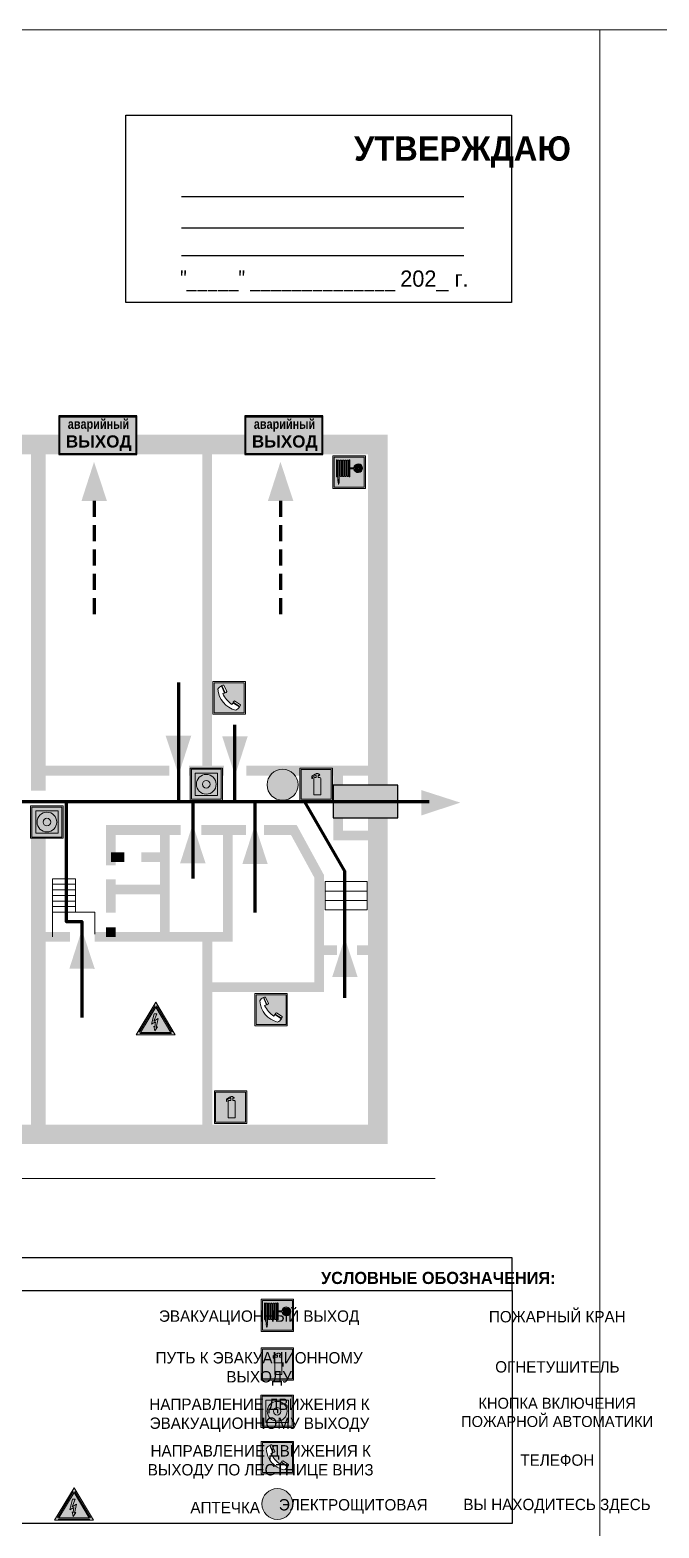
# Model space of a CAD drawing. Header units: millimetres. Extents: x 13810 to 67229, y 12374 to 21950.
# Drawn here: x 27136.2 to 27291.2, y 15363.3 to 15732.5 of the extents above; entities that cross this region are included whole.
import ezdxf

# ---------------------------------------------------------------- set-up
doc = ezdxf.new("R2010")
doc.units = ezdxf.units.MM
doc.linetypes.add('{ Wide Dash }', pattern=[12, 4, -2, 4, -2])
doc.layers.add('План_Штампы', color=7, linetype='Continuous')
doc.styles.add('обычный', font='arial.ttf')

# ---------------------------------------------------------------- blocks, each defined once
blk = doc.blocks.new('A$C3E6D3DDE')
at = {"lineweight": 5}
h = blk.add_hatch(color=40, dxfattribs=at)
h.paths.add_polyline_path([(24.1, 1.45), (16.46, -11.35), (31.74, -11.35)])
h.paths.add_polyline_path([(24.09, -0.46), (30.03, -10.41), (18.14, -10.41)], flags=16)
h.paths.add_polyline_path([(24.54, -3.08), (23.41, -6.02), (25.13, -5.01), (24.33, -8.5), (24.82, -8.27), (23.79, -9.86), (23.4, -8.04), (23.8, -8.43), (24.04, -6.29), (22.39, -7.25), (23.44, -3.08)], flags=0)
h = blk.add_hatch(color=256, dxfattribs=at)
h.paths.add_polyline_path([(24.37, 0.03, 0.567511), (23.82, 0.03), (17.59, -10.4, 0.582454), (17.86, -10.88), (30.32, -10.88, 0.582149), (30.6, -10.4)])
h.paths.add_polyline_path([(24.09, -0.46), (18.14, -10.41), (30.03, -10.41)], flags=16)
h.paths.add_polyline_path([(24.54, -3.08), (23.41, -6.02), (25.13, -5.01), (24.33, -8.5), (24.82, -8.27), (23.79, -9.86), (23.4, -8.04), (23.8, -8.43), (24.04, -6.29), (22.39, -7.25), (23.44, -3.08)], flags=0)
h = blk.add_hatch(color=40, dxfattribs=at)
h.paths.add_polyline_path([(24.09, -0.46), (18.14, -10.41), (30.03, -10.41)])
h.paths.add_polyline_path([(24.82, -8.27), (23.79, -9.86), (23.4, -8.04), (23.8, -8.43), (24.04, -6.29), (22.39, -7.25), (23.44, -3.08), (24.54, -3.08), (23.41, -6.02), (25.13, -5.01), (24.33, -8.5)], flags=16)
at = {"color": 40, "lineweight": 5}
for p, q in [((16.46, -11.35), (24.1, 1.45)), ((24.1, 1.45), (31.74, -11.35))]:
    blk.add_line(p, q, dxfattribs=at)
at = {"lineweight": 5}
for p, q in [((17.59, -10.4), (23.82, 0.03)), ((24.37, 0.03), (30.6, -10.4)), ((18.14, -10.41), (24.09, -0.46)), ((23.44, -3.08), (22.39, -7.25)), ((23.41, -6.02), (24.54, -3.08)), ((25.13, -5.01), (23.41, -6.02)), ((24.54, -3.08), (23.44, -3.08)), ((24.09, -0.46), (30.03, -10.41)), ((24.33, -8.5), (25.13, -5.01)), ((17.86, -10.88), (30.32, -10.88)), ((18.14, -10.41), (30.03, -10.41)), ((22.39, -7.25), (24.04, -6.29)), ((23.8, -8.43), (23.4, -8.04)), ((23.4, -8.04), (23.79, -9.86)), ((23.79, -9.86), (24.82, -8.27)), ((24.04, -6.29), (23.8, -8.43)), ((24.82, -8.27), (24.33, -8.5))]:
    blk.add_line(p, q, dxfattribs=at)
at = {"color": 50, "lineweight": 5}
blk.add_line((31.74, -11.35), (16.46, -11.35), dxfattribs=at)
blk = doc.blocks.new('A$C37112FD5')
at = {"true_color": 0xf5f5ff}
h = blk.add_hatch(color=7, dxfattribs=at)
h.dxf.hatch_style = 1
h.paths.add_polyline_path([(12.8, -7.4), (0, -7.4), (0, -20.2), (12.8, -20.2)])
h.paths.add_polyline_path([(12.29, -7.91), (12.29, -19.69), (0.51, -19.69), (0.51, -7.91)], flags=16)
h.paths.add_polyline_path([(4.98, -9.04, -0.42597), (5.17, -9.22), (5.17, -12.25), (5.17, -15.29, -0.432244), (4.98, -15.47), (4.83, -15.47, -0.42597), (4.64, -15.29), (4.64, -12.25), (4.64, -9.22, -0.432244), (4.83, -9.04)], flags=0)
h.paths.add_polyline_path([(4.28, -9.22), (4.28, -12.25), (4.28, -15.29, -0.432244), (4.09, -15.47), (3.94, -15.47, -0.42597), (3.75, -15.29), (3.75, -12.25), (3.75, -9.22, -0.432244), (3.94, -9.04), (4.09, -9.04, -0.42597)], flags=0)
h.paths.add_polyline_path([(5.72, -9.04), (5.87, -9.04, -0.42597), (6.06, -9.22), (6.06, -12.25), (6.06, -15.29, -0.432244), (5.87, -15.47), (5.72, -15.47, -0.42597), (5.53, -15.29), (5.53, -12.25), (5.53, -9.22, -0.432244)], flags=0)
h.paths.add_polyline_path([(6.42, -8.9), (6.5, -8.9, -0.42597), (6.69, -9.08), (6.69, -12.03), (8.21, -12.03, -15.824349), (8.21, -12.47), (6.69, -12.47), (6.69, -15.42, -0.432244), (6.5, -15.6), (6.42, -15.6)], flags=0)
h.paths.add_polyline_path([(3.39, -9.22), (3.39, -12.25), (3.39, -15.29, -0.432244), (3.2, -15.47), (3.05, -15.47, -0.42597), (2.85, -15.29), (2.85, -12.25), (2.85, -9.22, -0.432244), (3.05, -9.04), (3.2, -9.04, -0.42597)], flags=0)
h.paths.add_polyline_path([(2.5, -9.22), (2.5, -16.71), (1.96, -16.71), (1.96, -9.22, -0.432244), (2.15, -9.04), (2.31, -9.04, -0.42597)], flags=0)
h.paths.add_polyline_path([(1.61, -8.9), (1.61, -15.6), (1.57, -15.6, -0.42597), (1.37, -15.42), (1.37, -12.03), (1.37, -9.09, -0.432244), (1.57, -8.9)], flags=0)
h.paths.add_polyline_path([(9.76, -10.81), (9.76, -12.03), (8.49, -12.03, -0.336371)], flags=0)
h.paths.add_polyline_path([(8.49, -12.47), (9.76, -12.47), (9.76, -13.7, -0.336371)], flags=0)
h.paths.add_polyline_path([(10.11, -10.81, -0.336371), (11.38, -12.03), (10.11, -12.03)], flags=0)
h.paths.add_polyline_path([(10.11, -12.47), (11.38, -12.47, -0.336371), (10.11, -13.7)], flags=0)
h.paths.add_polyline_path([(2.5, -16.84), (2.5, -17.05), (1.97, -17.05), (1.97, -16.84)], flags=0)
h.paths.add_polyline_path([(2.5, -17.24, -0.033778), (2.24, -18.6, -0.033778), (1.97, -17.24)], flags=0)
h = blk.add_hatch(color=242)
h.dxf.hatch_style = 1
h.paths.add_polyline_path([(12.29, -7.91), (0.51, -7.91), (0.51, -19.69), (12.29, -19.69)])
h.paths.add_polyline_path([(6.42, -15.6), (6.42, -8.9), (6.5, -8.9, -0.42597), (6.69, -9.08), (6.69, -12.03), (8.21, -12.03, -15.824349), (8.21, -12.47), (6.69, -12.47), (6.69, -15.42, -0.432244), (6.5, -15.6)], flags=16)
h.paths.add_polyline_path([(5.87, -15.47), (5.72, -15.47, -0.42597), (5.53, -15.29), (5.53, -12.25), (5.53, -9.22, -0.432244), (5.72, -9.04), (5.87, -9.04, -0.42597), (6.06, -9.22), (6.06, -12.25), (6.06, -15.29, -0.432244)], flags=16)
h.paths.add_polyline_path([(4.98, -15.47), (4.83, -15.47, -0.42597), (4.64, -15.29), (4.64, -12.25), (4.64, -9.22, -0.432244), (4.83, -9.04), (4.98, -9.04, -0.42597), (5.17, -9.22), (5.17, -12.25), (5.17, -15.29, -0.432244)], flags=16)
h.paths.add_polyline_path([(4.09, -15.47), (3.94, -15.47, -0.42597), (3.75, -15.29), (3.75, -12.25), (3.75, -9.22, -0.432244), (3.94, -9.04), (4.09, -9.04, -0.42597), (4.28, -9.22), (4.28, -12.25), (4.28, -15.29, -0.432244)], flags=16)
h.paths.add_polyline_path([(3.2, -15.47), (3.05, -15.47, -0.42597), (2.85, -15.29), (2.85, -12.25), (2.85, -9.22, -0.432244), (3.05, -9.04), (3.2, -9.04, -0.42597), (3.39, -9.22), (3.39, -12.25), (3.39, -15.29, -0.432244)], flags=16)
h.paths.add_polyline_path([(2.5, -17.05), (1.97, -17.05), (1.97, -16.84), (2.5, -16.84)], flags=16)
h.paths.add_polyline_path([(2.5, -17.24, -0.033778), (2.24, -18.6, -0.033778), (1.97, -17.24)], flags=16)
h.paths.add_polyline_path([(2.5, -16.71), (1.96, -16.71), (1.96, -9.22, -0.432244), (2.15, -9.04), (2.31, -9.04, -0.42597), (2.5, -9.22)], flags=16)
h.paths.add_polyline_path([(1.61, -15.6), (1.57, -15.6, -0.42597), (1.37, -15.42), (1.37, -12.03), (1.37, -9.09, -0.432244), (1.57, -8.9), (1.61, -8.9)], flags=16)
h.paths.add_polyline_path([(8.49, -12.47), (9.76, -12.47), (9.76, -13.7, -0.336371)], flags=0)
h.paths.add_polyline_path([(10.11, -13.7), (10.11, -12.47), (11.38, -12.47, -0.336371)], flags=0)
h.paths.add_polyline_path([(8.49, -12.03, -0.336371), (9.76, -10.81), (9.76, -12.03)], flags=0)
h.paths.add_polyline_path([(10.11, -12.03), (10.11, -10.81, -0.336371), (11.38, -12.03)], flags=0)
h = blk.add_hatch(color=7, dxfattribs=at)
h.dxf.hatch_style = 1
h.paths.add_polyline_path([(1.61, -8.9), (1.57, -8.9, 0.432244), (1.37, -9.09), (1.37, -12.03), (1.37, -15.42, 0.42597), (1.57, -15.6), (1.61, -15.6)])
h.paths.add_polyline_path([(2.5, -9.22, 0.42597), (2.31, -9.04), (2.15, -9.04, 0.432244), (1.96, -9.22), (1.96, -16.71), (2.5, -16.71)])
h.paths.add_polyline_path([(2.5, -16.84), (1.97, -16.84), (1.97, -17.05), (2.5, -17.05)])
h.paths.add_polyline_path([(2.5, -17.24), (1.97, -17.24, 0.033778), (2.24, -18.6, 0.033778)])
h.paths.add_polyline_path([(3.39, -12.25), (3.39, -9.22, 0.42597), (3.2, -9.04), (3.05, -9.04, 0.432244), (2.85, -9.22), (2.85, -12.25), (2.85, -15.29, 0.42597), (3.05, -15.47), (3.2, -15.47, 0.432244), (3.39, -15.29)])
h.paths.add_polyline_path([(4.28, -12.25), (4.28, -9.22, 0.42597), (4.09, -9.04), (3.94, -9.04, 0.432244), (3.75, -9.22), (3.75, -12.25), (3.75, -15.29, 0.42597), (3.94, -15.47), (4.09, -15.47, 0.432244), (4.28, -15.29)])
h.paths.add_polyline_path([(5.17, -12.25), (5.17, -9.22, 0.42597), (4.98, -9.04), (4.83, -9.04, 0.432244), (4.64, -9.22), (4.64, -12.25), (4.64, -15.29, 0.42597), (4.83, -15.47), (4.98, -15.47, 0.432244), (5.17, -15.29)])
h.paths.add_polyline_path([(6.06, -12.25), (6.06, -9.22, 0.42597), (5.87, -9.04), (5.72, -9.04, 0.432244), (5.53, -9.22), (5.53, -12.25), (5.53, -15.29, 0.42597), (5.72, -15.47), (5.87, -15.47, 0.432244), (6.06, -15.29)])
h.paths.add_polyline_path([(6.69, -12.47), (8.21, -12.47, 15.824349), (8.21, -12.03), (6.69, -12.03), (6.69, -9.08, 0.42597), (6.5, -8.9), (6.42, -8.9), (6.42, -15.6), (6.5, -15.6, 0.432244), (6.69, -15.42)])
h.paths.add_polyline_path([(8.49, -12.47), (9.76, -12.47), (9.76, -13.7, -0.336371)], flags=16)
h.paths.add_polyline_path([(8.49, -12.03, -0.336371), (9.76, -10.81), (9.76, -12.03)], flags=16)
h.paths.add_polyline_path([(10.11, -12.47), (11.38, -12.47, -0.336371), (10.11, -13.7)], flags=16)
h.paths.add_polyline_path([(10.11, -12.03), (10.11, -10.81, -0.336371), (11.38, -12.03)], flags=16)
h = blk.add_hatch(color=242)
h.dxf.hatch_style = 1
h.paths.add_polyline_path([(9.76, -10.81, 0.336371), (8.49, -12.03), (9.76, -12.03)])
h.paths.add_polyline_path([(10.11, -10.81), (10.11, -12.03), (11.38, -12.03, 0.336371)])
h.paths.add_polyline_path([(11.38, -12.47), (10.11, -12.47), (10.11, -13.7, 0.336371)])
h.paths.add_polyline_path([(9.76, -12.47), (8.49, -12.47, 0.336371), (9.76, -13.7)])
at = {"color": 242, "lineweight": 5}
for p, q in [((0, -20.2), (0, -7.4)), ((0, -7.4), (12.8, -7.4)), ((1.37, -12.03), (1.37, -9.08)), ((1.57, -8.9), (1.61, -8.9)), ((1.61, -8.9), (1.61, -15.6)), ((1.96, -16.71), (1.96, -9.22)), ((2.15, -9.04), (2.31, -9.04)), ((2.5, -16.71), (2.5, -9.22)), ((2.85, -12.25), (2.85, -9.22)), ((3.05, -9.04), (3.2, -9.04)), ((3.39, -12.25), (3.39, -9.22)), ((3.75, -12.25), (3.75, -9.22)), ((3.94, -9.04), (4.09, -9.04)), ((4.28, -12.25), (4.28, -9.22)), ((4.64, -12.25), (4.64, -9.22)), ((4.83, -9.04), (4.98, -9.04)), ((5.17, -12.25), (5.17, -9.22)), ((5.53, -12.25), (5.53, -9.22)), ((5.72, -9.04), (5.87, -9.04)), ((6.06, -12.25), (6.06, -9.22)), ((6.42, -8.9), (6.42, -15.6)), ((6.5, -8.9), (6.42, -8.9)), ((6.69, -12.03), (6.69, -9.08)), ((9.76, -10.81), (9.76, -12.03)), ((10.11, -10.81), (10.11, -12.03)), ((12.8, -20.2), (12.8, -7.4)), ((1.37, -12.03), (1.37, -15.42)), ((1.57, -15.6), (1.61, -15.6)), ((1.96, -16.71), (2.5, -16.71)), ((1.97, -16.84), (2.5, -16.84)), ((1.97, -17.05), (1.97, -16.84)), ((2.5, -17.05), (1.97, -17.05)), ((1.97, -17.24), (2.5, -17.24)), ((2.5, -16.84), (2.5, -17.05)), ((2.85, -12.25), (2.85, -15.29)), ((3.05, -15.47), (3.2, -15.47)), ((3.39, -12.25), (3.39, -15.29)), ((3.75, -12.25), (3.75, -15.29)), ((3.94, -15.47), (4.09, -15.47)), ((4.28, -12.25), (4.28, -15.29)), ((4.64, -12.25), (4.64, -15.29)), ((4.83, -15.47), (4.98, -15.47)), ((5.17, -12.25), (5.17, -15.29)), ((5.53, -12.25), (5.53, -15.29)), ((5.72, -15.47), (5.87, -15.47)), ((6.06, -12.25), (6.06, -15.29)), ((6.42, -15.6), (6.5, -15.6)), ((8.21, -12.03), (6.69, -12.03)), ((8.21, -12.47), (6.69, -12.47)), ((6.69, -12.47), (6.69, -15.42)), ((9.76, -12.03), (8.49, -12.03)), ((9.76, -12.47), (8.49, -12.47)), ((9.76, -12.47), (9.76, -13.7)), ((11.38, -12.03), (10.11, -12.03)), ((11.38, -12.47), (10.11, -12.47)), ((10.11, -12.47), (10.11, -13.7)), ((0, -20.2), (12.8, -20.2))]:
    blk.add_line(p, q, dxfattribs=at)
blk.add_lwpolyline([(0.51, -7.91), (12.29, -7.91), (12.29, -19.69), (0.51, -19.69)], close=True, dxfattribs=at)
for centre, radius, start, end in [((1.56, -9.09), 0.182, 87.10267, 180.60715), ((2.15, -9.22), 0.182, 87.10267, 180.60715), ((2.32, -9.22), 0.182, 359.39285, 92.89733), ((3.04, -9.22), 0.182, 87.10267, 180.60715), ((3.21, -9.22), 0.182, 359.39285, 92.89733), ((3.93, -9.22), 0.182, 87.10267, 180.60715), ((4.1, -9.22), 0.182, 359.39285, 92.89733), ((4.82, -9.22), 0.182, 87.10267, 180.60715), ((4.99, -9.22), 0.182, 359.39285, 92.89733), ((5.71, -9.22), 0.182, 87.10267, 180.60715), ((5.88, -9.22), 0.182, 359.39285, 92.89733), ((6.51, -9.09), 0.182, 359.39285, 92.89733), ((9.93, -12.25), 1.74, 187.23185, 172.76815), ((9.93, -12.25), 1.46, 96.99266, 171.35851), ((9.93, -12.25), 1.46, 8.64149, 83.00734), ((1.56, -15.42), 0.182, 179.39285, 272.89733), ((12.17, -15.98), 10.27, 187.04098, 194.7793), ((-7.7, -15.98), 10.27, 345.2207, 352.95902), ((3.04, -15.29), 0.182, 179.39285, 272.89733), ((3.21, -15.29), 0.182, 267.10267, 0.60715), ((3.93, -15.29), 0.182, 179.39285, 272.89733), ((4.1, -15.29), 0.182, 267.10267, 0.60715), ((4.82, -15.29), 0.182, 179.39285, 272.89733), ((4.99, -15.29), 0.182, 267.10267, 0.60715), ((5.71, -15.29), 0.182, 179.39285, 272.89733), ((5.88, -15.29), 0.182, 267.10267, 0.60715), ((6.51, -15.42), 0.182, 267.10267, 0.60715), ((9.93, -12.25), 1.46, 188.64149, 263.00734), ((9.93, -12.25), 1.46, 276.99266, 351.35851)]:
    blk.add_arc(centre, radius, start, end, dxfattribs=at)
blk = doc.blocks.new('A$C7B8C2D5B')
at = {"lineweight": 0}
h = blk.add_hatch(color=5, dxfattribs=at)
h.dxf.hatch_style = 1
h.paths.add_polyline_path([(1.4, -3.02, 1), (-2.11, -3.02, 1)])
at = {"color": 5, "lineweight": 0}
blk.add_circle((-0.36, -3.02), 1.75, dxfattribs=at)
blk = doc.blocks.new('A$C456E1F9C')
at = {"lineweight": 5}
h = blk.add_hatch(color=242, dxfattribs=at)
h.paths.add_polyline_path([(0.51, -1.47), (0.51, -13.26), (12.29, -13.26), (12.29, -1.47)])
h.paths.add_polyline_path([(5.42, -4.95, -0.254479), (4.78, -5.4), (3.52, -2.53, -0.209735), (4.23, -2.4)], flags=16)
h.paths.add_polyline_path([(8.53, -8.6), (10.87, -10.17), (10.54, -10.76), (8.03, -9.13, -0.192251)], flags=16)
h.paths.add_polyline_path([(4.61, -5.49, 0.005518), (3.87, -5.72, 0.128647), (7.49, -10.01, 0.00809), (7.83, -9.33), (10.47, -10.97, -0.16736), (8.99, -12.25, -0.327862), (1.95, -3.95, -0.166952), (3.36, -2.62)], flags=16)
at = {"color": 242, "lineweight": 5}
for p, q in [((0, -13.77), (0, -0.97)), ((12.8, -0.97), (0, -0.97)), ((4.61, -5.49), (3.36, -2.62)), ((3.52, -2.53), (4.78, -5.4)), ((4.23, -2.4), (5.42, -4.95)), ((12.8, -13.77), (12.8, -0.97)), ((7.83, -9.33), (10.47, -10.97)), ((8.03, -9.13), (10.54, -10.76)), ((10.81, -10.12), (8.53, -8.6)), ((10.54, -10.76), (10.8, -10.3)), ((10.8, -10.3), (10.81, -10.12)), ((0, -13.77), (12.8, -13.77))]:
    blk.add_line(p, q, dxfattribs=at)
blk.add_lwpolyline([(0.51, -1.47), (12.29, -1.47), (12.29, -13.26), (0.51, -13.26)], close=True, dxfattribs=at)
for centre, radius, start, end in [((4.59, -5.34), 2.99, 114.28453, 152.19739), ((11.12, -3.31), 9.19, 183.99153, 256.60086), ((4.02, -3.27), 0.891, 76.32839, 123.70924), ((14.98, -39.1), 35.17, 107.14873, 108.41345), ((13.86, -0.94), 11.08, 205.55365, 234.87622), ((4.68, -4.59), 0.824, 276.9621, 334.07228), ((-13.31, 0.8), 23.44, 332.54871, 334.40268), ((8.94, -9.5), 0.989, 114.40924, 157.93883), ((7.87, -9.46), 3, 291.92908, 329.9329)]:
    blk.add_arc(centre, radius, start, end, dxfattribs=at)
blk = doc.blocks.new('A$C54414219')
at = {"true_color": 0xffffff}
h = blk.add_hatch(color=7, dxfattribs=at)
h.paths.add_polyline_path([(2.39, -9.45), (2.39, -18.3), (11.23, -18.3), (11.23, -9.45)], flags=0)
h.paths.add_polyline_path([(10.71, -13.87, -1), (2.92, -13.87, -1)], flags=0)
h.paths.add_polyline_path([(8.3, -13.87, -1), (5.33, -13.87, -1)], flags=0)
h.paths.add_polyline_path([(0.41, -7.47), (0.41, -20.27), (13.21, -20.27), (13.21, -7.47)])
h.paths.add_polyline_path([(0.92, -19.77), (12.71, -19.77), (12.71, -7.98), (0.92, -7.98)], flags=16)
h.paths.add_polyline_path([(11.23, -9.45), (11.23, -18.3), (2.39, -18.3), (2.39, -9.45)], flags=0)
at = {"lineweight": 5}
h = blk.add_hatch(color=242, dxfattribs=at)
h.paths.add_polyline_path([(12.71, -7.98), (0.92, -7.98), (0.92, -19.77), (12.71, -19.77)])
h.paths.add_polyline_path([(11.23, -18.3), (2.39, -18.3), (2.39, -9.45), (11.23, -9.45)], flags=16)
h.paths.add_polyline_path([(10.71, -13.87, -1), (2.92, -13.87, -1)], flags=0)
h.paths.add_polyline_path([(8.3, -13.87, -1), (5.33, -13.87, -1)], flags=0)
at = {"true_color": 0xffffff}
h = blk.add_hatch(color=7, dxfattribs=at)
h.paths.add_polyline_path([(2.39, -9.45), (2.39, -18.3), (11.23, -18.3), (11.23, -9.45)])
h.paths.add_polyline_path([(10.71, -13.87, -1), (2.92, -13.87, -1)], flags=16)
h.paths.add_polyline_path([(8.3, -13.87, -1), (5.33, -13.87, -1)], flags=0)
at = {"lineweight": 5}
h = blk.add_hatch(color=242, dxfattribs=at)
h.paths.add_polyline_path([(2.92, -13.87, 1), (10.71, -13.87, 1)])
h.paths.add_polyline_path([(8.3, -13.87, -1), (5.33, -13.87, -1)], flags=16)
at = {"color": 242, "lineweight": 5}
for p, q in [((0.41, -20.27), (0.41, -7.47)), ((0.41, -7.47), (13.21, -7.47)), ((0.41, -7.47), (13.21, -7.47)), ((13.21, -20.27), (13.21, -7.47)), ((0.41, -20.27), (13.21, -20.27))]:
    blk.add_line(p, q, dxfattribs=at)
for points in [[(0.92, -7.98), (12.71, -7.98), (12.71, -19.77), (0.92, -19.77)], [(2.39, -9.45), (11.23, -9.45), (11.23, -18.3), (2.39, -18.3)]]:
    blk.add_lwpolyline(points, close=True, dxfattribs=at)
for radius in [3.89, 1.49]:
    blk.add_circle((6.81, -13.87), radius, dxfattribs=at)
blk = doc.blocks.new('A$C3AD82952')
at = {"true_color": 0xf5f5ff}
h = blk.add_hatch(color=7, dxfattribs=at)
h.dxf.hatch_style = 1
h.paths.add_polyline_path([(8.21, 8.73, 0.414214), (7.89, 9.05), (7.22, 9.05), (7.22, 9.92), (7.59, 9.92, 1), (7.57, 10.36), (7.22, 10.36), (7.22, 10.6), (6.43, 10.6), (6.43, 10.36), (6.01, 10.36), (4.74, 9.59), (4.74, 8.69), (4.98, 8.73), (4.98, 9.26), (6.12, 9.91), (6.43, 9.91), (6.43, 9.05), (5.76, 9.05, 0.414214), (5.44, 8.73), (5.44, 2.2), (8.21, 2.2)], flags=0)
h.paths.add_polyline_path([(12.8, 12.8), (0, 12.8), (0, 0), (12.8, 0)])
h.paths.add_polyline_path([(0.51, 12.29), (12.29, 12.29), (12.29, 0.51), (0.51, 0.51)], flags=16)
h.paths.add_polyline_path([(4.74, 9.59), (6.01, 10.36), (6.43, 10.36), (6.43, 10.6), (7.22, 10.6), (7.22, 10.36), (7.59, 10.36, -0.94586), (7.59, 9.92), (7.22, 9.92), (7.22, 9.05), (7.89, 9.05, -0.414214), (8.21, 8.73), (8.21, 2.2), (5.44, 2.2), (5.44, 8.73, -0.414214), (5.76, 9.05), (6.43, 9.05), (6.43, 9.91), (6.12, 9.91), (4.98, 9.26), (4.98, 8.73), (4.74, 8.69)], flags=0)
h = blk.add_hatch(color=242)
h.dxf.hatch_style = 1
h.paths.add_polyline_path([(12.29, 12.29), (0.51, 12.29), (0.51, 0.51), (12.29, 0.51)])
h.paths.add_polyline_path([(4.74, 8.69), (4.74, 9.59), (6.01, 10.36), (6.43, 10.36), (6.43, 10.6), (7.22, 10.6), (7.22, 10.36), (7.59, 10.36, -0.94586), (7.59, 9.92), (7.22, 9.92), (7.22, 9.05), (7.89, 9.05, -0.414214), (8.21, 8.73), (8.21, 2.2), (5.44, 2.2), (5.44, 8.73, -0.414214), (5.76, 9.05), (6.43, 9.05), (6.43, 9.91), (6.12, 9.91), (4.98, 9.26), (4.98, 8.73)], flags=16)
h = blk.add_hatch(color=7, dxfattribs=at)
h.dxf.hatch_style = 1
h.paths.add_polyline_path([(8.21, 8.73, 0.414214), (7.89, 9.05), (7.22, 9.05), (7.22, 9.92), (7.59, 9.92, 1), (7.57, 10.36), (7.22, 10.36), (7.22, 10.6), (6.43, 10.6), (6.43, 10.36), (6.01, 10.36), (4.74, 9.59), (4.74, 8.69), (4.98, 8.73), (4.98, 9.26), (6.12, 9.91), (6.43, 9.91), (6.43, 9.05), (5.76, 9.05, 0.414214), (5.44, 8.73), (5.44, 2.2), (8.21, 2.2)])
at = {"color": 242, "lineweight": 5}
for p, q in [((0, 0), (0, 12.8)), ((0, 12.8), (12.8, 12.8)), ((12.8, 0), (12.8, 12.8)), ((6.01, 10.36), (4.74, 9.59)), ((4.74, 9.59), (4.74, 8.69)), ((4.74, 8.69), (4.98, 8.73)), ((4.98, 9.26), (6.12, 9.91)), ((4.98, 8.73), (4.98, 9.26)), ((5.44, 2.2), (5.44, 8.73)), ((5.76, 9.05), (6.43, 9.05)), ((6.01, 10.36), (6.43, 10.36)), ((6.12, 9.91), (6.43, 9.91)), ((7.22, 10.6), (6.43, 10.6)), ((6.43, 10.6), (6.43, 10.36)), ((6.43, 9.91), (6.43, 9.05)), ((7.22, 10.36), (7.22, 10.6)), ((7.59, 10.36), (7.22, 10.36)), ((7.22, 9.05), (7.22, 9.92)), ((7.59, 9.92), (7.22, 9.92)), ((7.89, 9.05), (7.22, 9.05)), ((8.21, 2.2), (8.21, 8.73)), ((0, 0), (12.8, 0)), ((5.44, 2.2), (8.21, 2.2))]:
    blk.add_line(p, q, dxfattribs=at)
blk.add_lwpolyline([(0.51, 12.29), (12.29, 12.29), (12.29, 0.51), (0.51, 0.51)], close=True, dxfattribs=at)
for centre, radius, start, end in [((5.76, 8.73), 0.32, 90, 180), ((7.58, 10.14), 0.223, 273.18746, 86.81254), ((7.89, 8.73), 0.32, 0, 90)]:
    blk.add_arc(centre, radius, start, end, dxfattribs=at)
blk = doc.blocks.new('A$C41C009D9')
at = {"true_color": 0xffffff}
blk.add_hatch(color=7, dxfattribs=at).paths.add_polyline_path([(0, 8), (-16, 8), (-16, 0), (0, 0)])
h = blk.add_hatch(color=126)
h.dxf.hatch_style = 1
h.paths.add_polyline_path([(-15.8, 7.8), (-15.8, 0.2), (-0.2, 0.2), (-0.2, 7.8)])
at = {"color": 126}
for points in [[(-16, 0), (0, 0), (0, 8), (-16, 8)], [(-16, 0), (0, 0), (0, 8), (-16, 8)], [(-15.8, 7.8), (-0.2, 7.8), (-0.2, 0.2), (-15.8, 0.2)]]:
    blk.add_lwpolyline(points, close=True, dxfattribs=at)
at = {"color": 7, "true_color": 0xffffff, "insert": (-15.8, 7.3), "char_height": 2.5, "width": 15.5999, "attachment_point": 1, "style": 'обычный'}
blk.add_mtext('\\pi1.6133;{\\fArial|b1|i0|c204|p34;\\H0.8x;\\W0.8;аварийный\\H1.25x;\\W1;\\P\\pi1.2327;ВЫХОД}', dxfattribs=at)
blk = doc.blocks.new('A$C7B4425F7')
at = {"true_color": 0xffffff}
blk.add_hatch(color=7, dxfattribs=at).paths.add_polyline_path([(0, 0), (-16, 0), (-16, -8), (0, -8)])
h = blk.add_hatch(color=126)
h.paths.add_polyline_path([(-0.2, -0.2), (-15.8, -0.2), (-15.8, -7.8), (-0.2, -7.8)])
h.paths.add_polyline_path([(-11.76, -2.03), (-11.76, -3.66), (-11.17, -3.66, -0.568275), (-11.17, -6.18), (-12.58, -6.18), (-12.58, -2.03)], flags=16)
h.paths.add_polyline_path([(-13.33, -4.12, -0.495768), (-13.59, -6.18), (-15.03, -6.18), (-15.03, -2.03), (-13.59, -2.03, -0.487973)], flags=16)
h.paths.add_polyline_path([(-10.25, -2.03), (-9.48, -2.03), (-9.48, -6.18), (-10.25, -6.18)], flags=16)
h.paths.add_polyline_path([(-13.84, -3.69), (-14.24, -3.69), (-14.24, -3.03), (-13.9, -3.03, -0.692621)], flags=0)
h.paths.add_polyline_path([(-9.15, -2.03), (-8.4, -2.03), (-8.04, -3.07), (-7.68, -2.03), (-6.93, -2.03), (-7.64, -4.1), (-6.93, -6.18), (-7.68, -6.18), (-8.04, -5.14), (-8.4, -6.18), (-9.15, -6.18), (-8.44, -4.1)], flags=16)
h.paths.add_polyline_path([(-11.76, -4.46), (-11.42, -4.46, -0.692621), (-11.36, -5.12), (-11.76, -5.12)], flags=0)
h.paths.add_polyline_path([(-13.9, -5.2), (-14.24, -5.2), (-14.24, -4.55), (-13.84, -4.55, -0.708038)], flags=0)
edge = h.paths.add_edge_path(flags=16)
edge.add_ellipse((-5.51, -4.08), major_axis=(0, 2.05), ratio=0.586184, start_angle=0, end_angle=360)
edge = h.paths.add_edge_path(flags=0)
edge.add_ellipse((-5.51, -4.08), major_axis=(0, 1.14), ratio=0.454828, start_angle=0, end_angle=360)
h.paths.add_polyline_path([(-4.13, -4.96, 0.377264), (-3.48, -4.52, 0.0555), (-3.16, -2.03), (-1.66, -2.03), (-1.66, -4.96), (-0.96, -4.96), (-0.96, -7.01), (-1.75, -7.01), (-1.75, -6.18), (-3.3, -6.18), (-3.3, -7.02), (-4.13, -7.02)], flags=16)
h.paths.add_polyline_path([(-2.73, -2.91), (-2.28, -2.91), (-2.28, -4.96), (-3.05, -4.96, 0.079136)], flags=0)
at = {"color": 126}
blk.add_lwpolyline([(-16, -8), (0, -8), (0, 0), (-16, 0)], close=True, dxfattribs=at)

msp = doc.modelspace()

# ---------------------------------------------------------------- linework, layer by layer
at = {"color": 126, "lineweight": 0, "true_color": 0x008754}
for points in [[(26676.58, 15732.45), (27276.58, 15732.45), (27276.58, 15337.45), (26676.58, 15337.45)], [(27276.58, 15732.45), (27876.58, 15732.45), (27876.58, 15337.45), (27276.58, 15337.45)]]:
    msp.add_lwpolyline(points, close=True, dxfattribs=at)
for points in [[(27159.8, 15711.49), (27254.8, 15711.49), (27254.8, 15665.29), (27159.8, 15665.29)], [(27111.19, 15421.88), (27254.96, 15421.88), (27254.96, 15429.93), (27111.19, 15429.93)], [(27111.19, 15421.88), (27254.96, 15421.88), (27254.96, 15364.48), (27111.19, 15364.48)]]:
    msp.add_lwpolyline(points, close=True)
for points in [[(27173.55, 15691.45), (27243.08, 15691.45)], [(27173.55, 15683.69), (27243.08, 15683.69)], [(27173.55, 15676.9), (27243.08, 15676.9)]]:
    msp.add_lwpolyline(points)
at = {"lineweight": 0}
for points, const_width in [([(26771.55, 15502.68), (26771.55, 15630.33), (27146.84, 15630.33)], 4.8), ([(27138.28, 15545.04), (27138.28, 15630.33)], 3.6), ([(27157.35, 15630.33), (27193.79, 15630.33)], 4.8), ([(27203.31, 15630.33), (27221.87, 15630.33), (27221.87, 15546.13)], 4.8), ([(27179.83, 15549.95), (27179.83, 15629.91)], 2.4), ([(27170.55, 15549.95), (27139.19, 15549.95)], 2.4), ([(27183.97, 15549.95), (27175.33, 15549.95)], 2.4), ([(27212.11, 15544.79), (27212.11, 15549.95), (27222.18, 15549.95), (27189.52, 15549.95)], 2.4), ([(27221.87, 15538.48), (27221.87, 15460.32), (26844.43, 15460.32)], 4.8), ([(27138.28, 15460.32), (27138.28, 15538.8)], 3.6), ([(27169.42, 15535.32), (27156.12, 15535.32), (27156.12, 15526.64)], 2.4), ([(27169.42, 15508.98), (27169.42, 15535.32), (27173.34, 15535.32)], 2.4), ([(27178.44, 15535.32), (27184.92, 15535.32)], 2.4), ([(27211.8, 15505.75), (27207.4, 15505.75), (27207.4, 15523.96), (27207.4, 15496.59), (27179.88, 15496.59), (27179.88, 15508.98), (27184.92, 15508.98), (27184.92, 15535.32), (27189.44, 15535.32)], 2.4), ([(27193.84, 15535.32), (27201.2, 15535.32), (27207.4, 15523.96)], 2.4), ([(27201.2, 15535.32), (27207.4, 15523.96), (27207.4, 15514.54)], 2.4), ([(27221.53, 15533.95), (27212.11, 15533.95), (27212.11, 15538.6)], 2.4), ([(27156.12, 15528.66), (27159.43, 15528.66)], 2.4), ([(27163.64, 15528.66), (27169.42, 15528.66)], 2.4), ([(27156.12, 15523.16), (27156.12, 15515)], 2.4), ([(27169.42, 15520.66), (27156.12, 15520.66)], 2.4), ([(27156.12, 15508.98), (27156.12, 15511.36)], 2.4), ([(27146.03, 15508.98), (27138.15, 15508.98)], 2.4), ([(27179.88, 15508.98), (27152.1, 15508.98)], 2.4), ([(27221.75, 15505.75), (27216.71, 15505.75)], 2.4), ([(27179.88, 15496.59), (27179.88, 15461.21)], 2.4)]:
    msp.add_lwpolyline(points, dxfattribs=dict(at, const_width=const_width))
at = {"color": 126, "linetype": '{ Wide Dash }', "lineweight": 100, "true_color": 0x008754}
for points in [[(27152.01, 15616.47), (27152.01, 15586.74)], [(27197.93, 15616.47), (27197.93, 15586.74)]]:
    msp.add_lwpolyline(points, dxfattribs=at)
at = {"color": 126, "lineweight": 100, "true_color": 0x008754}
for points in [[(27172.85, 15542.25), (27172.85, 15571.68)], [(27186.68, 15542.25), (27186.68, 15561.22)], [(27234.51, 15542.25), (27114.6, 15542.25)], [(27145.07, 15542.25), (27145.07, 15515.03)], [(27176.3, 15542.25), (27176.3, 15523.35)], [(27191.61, 15542.25), (27191.61, 15515.03)], [(27213.72, 15493.99), (27213.72, 15525.22), (27203.93, 15542.25)], [(27145.07, 15515.03), (27145.07, 15512.75), (27148.98, 15512.75), (27148.98, 15489.15)]]:
    msp.add_lwpolyline(points, dxfattribs=at)
at = {"lineweight": 0}
for points in [[(27147.4, 15523.33), (27141.7, 15523.33), (27141.7, 15521.95), (27147.4, 15521.95)], [(27147.4, 15521.95), (27141.7, 15521.95), (27141.7, 15520.58), (27147.4, 15520.58)], [(27208.91, 15522.61), (27219.27, 15522.61), (27219.27, 15520.28), (27208.91, 15520.28)], [(27147.4, 15520.58), (27141.7, 15520.58), (27141.7, 15519.2), (27147.4, 15519.2)], [(27147.4, 15519.2), (27141.7, 15519.2), (27141.7, 15517.83), (27147.4, 15517.83)], [(27147.4, 15517.83), (27141.7, 15517.83), (27141.7, 15516.45), (27147.4, 15516.45)], [(27208.91, 15520.28), (27219.27, 15520.28), (27219.27, 15517.95), (27208.91, 15517.95)], [(27208.91, 15517.95), (27219.27, 15517.95), (27219.27, 15515.63), (27208.91, 15515.63)], [(27147.4, 15516.45), (27141.7, 15516.45), (27141.7, 15515.08), (27147.4, 15515.08)]]:
    msp.add_lwpolyline(points, close=True, dxfattribs=at)
for points in [[(27141.7, 15515.08), (27141.7, 15509.01)], [(27147.4, 15515.08), (27152.17, 15515.08), (27152.17, 15509.67)], [(26757.28, 15449.5), (26945.04, 15449.5), (26945.04, 15455.72), (26947.94, 15445.24), (26947.94, 15449.5), (27235.98, 15449.5)]]:
    msp.add_lwpolyline(points, dxfattribs=at)
at = {"layer": 'План_Штампы', "color": 126, "true_color": 0x008754}
for points in [[(27155.15, 15616.4), (27148.88, 15616.41), (27151.97, 15626.04)], [(27201.07, 15616.4), (27194.8, 15616.41), (27197.89, 15626.04)], [(27169.62, 15558.54), (27175.9, 15558.54), (27172.8, 15548.91)], [(27183.54, 15558.37), (27189.81, 15558.37), (27186.71, 15548.74)], [(27232.57, 15538.9), (27232.58, 15545.17), (27242.21, 15542.07)], [(27179.45, 15527.13), (27173.18, 15527.14), (27176.27, 15536.77)], [(27194.77, 15526.92), (27188.5, 15526.93), (27191.59, 15536.55)], [(27152.15, 15501.12), (27145.88, 15501.13), (27148.97, 15510.75)], [(27216.91, 15499.1), (27210.64, 15499.11), (27213.74, 15508.73)]]:
    msp.add_solid(points, dxfattribs=at)

# ---------------------------------------------------------------- block references
for name, p, xscale, yscale, zscale in [('A$C41C009D9', (27162.52, 15627.81), 1.2, 1.2, 1.2), ('A$C41C009D9', (27208.35, 15627.81), 1.2, 1.2, 1.2), ('A$C37112FD5', (27210.83, 15632.12), 0.6249984004534781, 0.6249984004534781, 0.6249984004534781), ('A$C456E1F9C', (27181.26, 15572.51), 0.625, 0.625, 0.625), ('A$C54414219', (27175.37, 15555.27), 0.625, 0.625, 0.625), ('A$C7B8C2D5B', (27199.2, 15553.05), 2.177419353276491, 2.177419353276491, 2.177419353276491), ('A$C3AD82952', (27202.68, 15542.59), 0.625, 0.625, 0.625), ('A$C54414219', (27136.1, 15545.95), 0.625, 0.625, 0.625), ('A$C3E6D3DDE', (27152.1, 15491.98), 0.625, 0.625, 0.625), ('A$C456E1F9C', (27191.58, 15495.67), 0.625, 0.625, 0.625), ('A$C3AD82952', (27181.61, 15463.02), 0.625, 0.625, 0.625), ('A$C37112FD5', (27193.14, 15424.37), 0.6249984004534781, 0.6249984004534781, 0.6249984004534781), ('A$C3AD82952', (27193.14, 15399.76), 0.625, 0.625, 0.625), ('A$C54414219', (27192.83, 15400.78), 0.625, 0.625, 0.625), ('A$C456E1F9C', (27193.14, 15385.3), 0.625, 0.625, 0.625), ('A$C3E6D3DDE', (27131.98, 15372.35), 0.625, 0.625, 0.625), ('A$C7B8C2D5B', (27197.92, 15375.84), 2.177419353276491, 2.177419353276491, 2.177419353276491)]:
    msp.add_blockref(name, p, dxfattribs=dict(xscale=xscale, yscale=yscale, zscale=zscale))
at = {"layer": 'План_Штампы'}
msp.add_blockref('A$C7B4425F7', (27226.84, 15546.34), dxfattribs=at)

# ---------------------------------------------------------------- texts
at = {"lineweight": 0, "attachment_point": 5, "style": 'обычный'}
for s, insert, char_height, width in [('\\pi-18,l18,t18;{\\fProxima Nova Rg|b1|i0|c204|p2;УТВЕРЖДАЮ\\H1.1997x; }', (27242.74, 15702.37), 6, 126.6484), ('{\\fArial Narrow|b0|i0|c204|p34;"_____" ______________ \\fProxima Nova Rg|b0|i0|c204|p2;202_ г. }', (27208.7, 15670.61), 4, 78.6503), ('{\\fProxima Nova Rg|b1|i0|c204|p2;УСЛОВНЫЕ ОБОЗНАЧЕНИЯ:\\H1.1997x; }', (27236.78, 15424.94), 3, 175.1736), ('\\pi-8.4,l8.4,t8.4;{\\fProxima Nova Rg|b0|i0|c204|p2;ЭВАКУАЦИОННЫЙ ВЫХОД\\H1.6404x; }', (27192.63, 15415.15), 2.8, 126.6484), ('\\pi-8.4,l8.4,t8.4;{\\fProxima Nova Rg|b0|i0|c204|p2;ПОЖАРНЫЙ КРАН\\H1.6404x; }', (27266.09, 15415.39), 2.8, 126.6484), ('\\pi-8.4,l8.4,t8.4;{\\fProxima Nova Rg|b0|i0|c204|p2;ПУТЬ К ЭВАКУАЦИОННОМУ \\PВЫХОДУ }', (27192.64, 15402.54), 2.8, 126.6484), ('\\pi-8.4,l8.4,t8.4;{\\fProxima Nova Rg|b0|i0|c204|p2;ОГНЕТУШИТЕЛЬ\\H1.1997x; }', (27266.11, 15403.03), 2.8, 126.6484), ('\\pi-8.4,l8.4,t8.4;{\\fProxima Nova Rg|b0|i0|c204|p2;НАПРАВЛЕНИЕ ДВИЖЕНИЯ К \\PЭВАКУАЦИОННОМУ ВЫХОДУ}', (27192.73, 15391.1), 2.8, 126.6484), ('\\pi-8.1,l8.1,t8.1;{\\fProxima Nova Rg|b0|i0|c204|p2;КНОПКА ВКЛЮЧЕНИЯ\\PПОЖАРНОЙ АВТОМАТИКИ}', (27266.05, 15391.81), 2.7, 126.6484), ('\\pi-8.4,l8.4,t8.4;{\\fProxima Nova Rg|b0|i0|c204|p2;НАПРАВЛЕНИЕ ДВИЖЕНИЯ К \\PВЫХОДУ ПО ЛЕСТНИЦЕ ВНИЗ}', (27193.02, 15379.62), 2.8, 126.6484), ('\\pi-8.4,l8.4,t8.4;{\\fProxima Nova Rg|b0|i0|c204|p2;ТЕЛЕФОН\\H1.1997x; }', (27266.09, 15380.06), 2.8, 126.6484), ('\\pi-8.4,l8.4,t8.4;{\\fProxima Nova Rg|b0|i0|c204|p2;ЭЛЕКТРОЩИТОВАЯ\\H1.1997x; }', (27215.81, 15368.66), 2.8, 126.6484), ('\\pi-8.4,l8.4,t8.4;{\\fProxima Nova Rg|b0|i0|c204|p2;ВЫ НАХОДИТЕСЬ ЗДЕСЬ\\H1.1997x; }', (27266.03, 15368.74), 2.8, 126.6484), ('\\pi-8.4,l8.4,t8.4;{\\fProxima Nova Rg|b0|i0|c204|p2;АПТЕЧКА\\H1.1667x; }', (27184.28, 15368.39), 2.8, 126.6484)]:
    msp.add_mtext(s, dxfattribs=dict(at, insert=insert, char_height=char_height, width=width))

doc.saveas('drawing.dxf')
